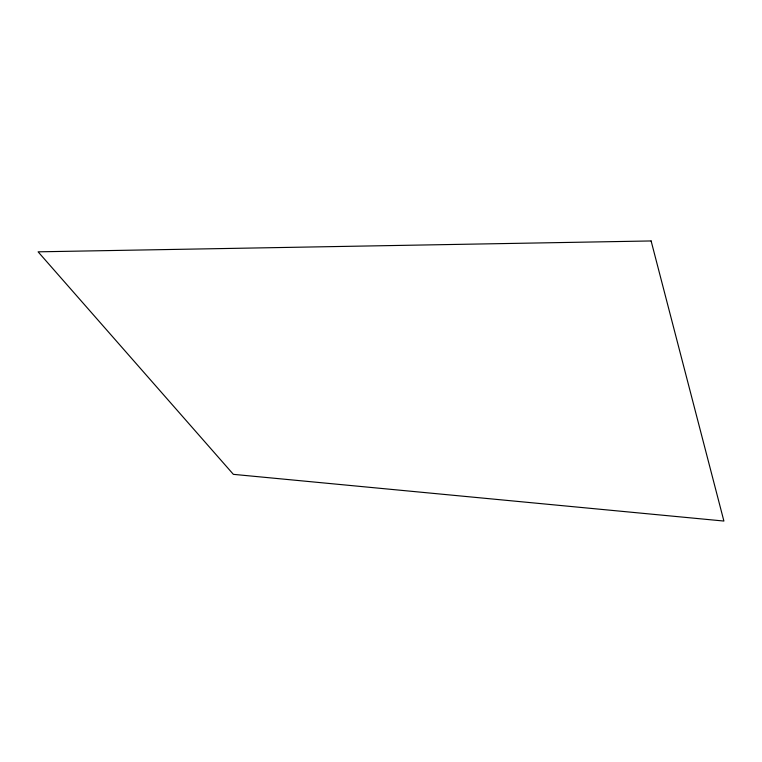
<?xml version="1.0" encoding="UTF-8"?>
<svg xmlns="http://www.w3.org/2000/svg" width="762" height="762" viewBox="0 0 762 762"><rect width="100%" height="100%" fill="white"/><g stroke="black" fill="none" stroke-linecap="round" stroke-linejoin="round"><path stroke-width="1.14" d="M651.119 240.954L38.1 251.831L233.372 474.345L723.9 521.046L651.119 240.954"/></g></svg>
